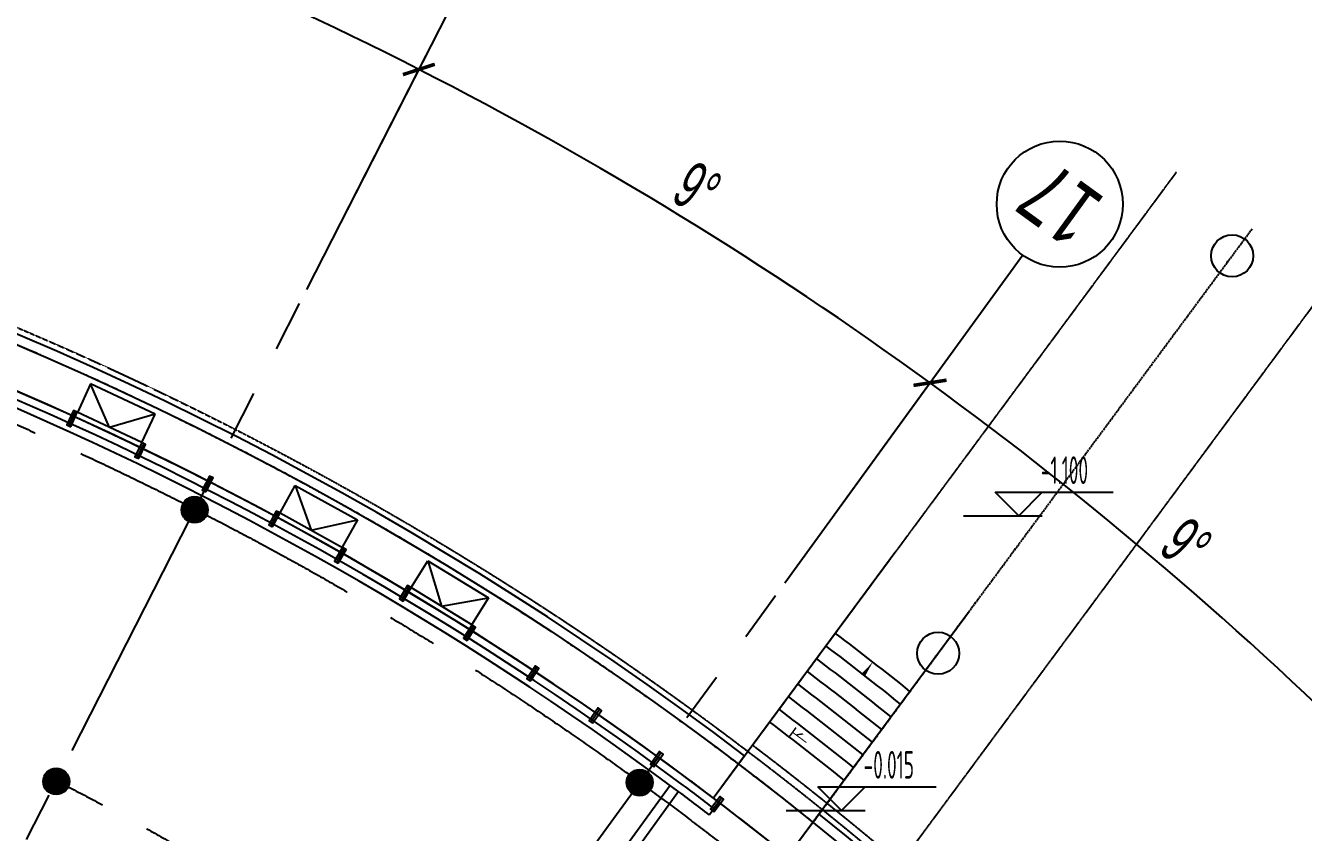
# Model space of a CAD drawing. Extents: x 104132 to 3338343, y -1228862 to 1409848.
# Drawn here: x 238509 to 262826, y 146990 to 162338 of the extents above; entities that cross this region are included whole.
import ezdxf
from ezdxf.enums import TextEntityAlignment as Align

# ---------------------------------------------------------------- set-up
doc = ezdxf.new("R2010")
doc.units = 0
for name, pattern in [('CENTER', [50.8, 31.75, -6.35, 6.35, -6.35]), ('CENTER2', [28.575, 19.05, -3.175, 3.175, -3.175]), ('DASH', [0.35, 0.25, -0.1])]:
    doc.linetypes.add(name, pattern=pattern)
doc.layers.get('0').update_dxf_attribs({"color": 8})
doc.layers.get('Defpoints').update_dxf_attribs({"color": 8})
for name, color, linetype in [('#标注', 8, 'Continuous'), ('#轴线', 8, 'CENTER2'), ('A-AL', 8, 'Continuous'), ('A-COLS-PLAN-S', 8, 'Continuous'), ('A-FLOR-OVHD', 8, 'DASH'), ('A-GLAZ', 8, 'Continuous'), ('A-ROOF-DRAN', 8, 'Continuous'), ('A-WALL-CONC', 8, 'Continuous'), ('Bridge-A', 8, 'Continuous'), ('Column-Bridge', 8, 'Continuous'), ('dim', 8, 'Continuous'), ('DIM_ELEV', 8, 'Continuous'), ('DIM_SYMB', 8, 'Continuous'), ('DOTE', 8, 'CENTER'), ('PUB_HATCH', 8, 'Continuous'), ('STAIR', 8, 'Continuous'), ('WALL', 8, 'Continuous'), ('建-屋面看线', 8, 'Continuous')]:
    doc.layers.add(name, color=color, linetype=linetype)
doc.layers.add('开窗', color=8, linetype='Continuous', plot=False)
doc.layers.add('结构板边线', color=8, linetype='Continuous', plot=False)
doc.styles.add('_TCH_DIM', font='SIMPLEX', dxfattribs={"bigfont": 'GBCBIG'})
doc.styles.add('JHZX', font='jrs.shx', dxfattribs={"width": 0.6, "bigfont": 'jhz.shx'})
doc.styles.add('XD2008', font='xd-hzs.shx', dxfattribs={"width": 0.7, "bigfont": 'xd-hztxt.shx'})
doc.dimstyles.new('JZBZ-300', dxfattribs={"dimscale": 300, "dimtxt": 3, "dimasz": 1.5, "dimexe": 1, "dimexo": 1, "dimgap": 0.5, "dimtad": 1, "dimdec": 0, "dimdsep": 46, "dimtxsty": 'JHZX', "dimblk1": 'ARCHTICK', "dimblk2": 'ARCHTICK', "dimsah": 1, "dimcen": 0, "dimclrd": 1, "dimclre": 1, "dimclrt": 2, "dimadec": 3, "dimazin": 2, "dimtfac": 1, "dimtdec": 0, "dimtix": 1, "dimtmove": 0, "dimatfit": 3, "dimfxl": 1, "dimtolj": 1, "dimlwd": -1, "dimlwe": -1, "dimarcsym": 1})

# ---------------------------------------------------------------- blocks, each defined once
blk = doc.blocks.new('_ARCHTICK')
at = {"color": 0, "linetype": 'ByBlock', "const_width": 0.15}
blk.add_lwpolyline([(-0.5, -0.5), (0.5, 0.5)], dxfattribs=at)
blk = doc.blocks.new('*D20')
at = {"layer": '#标注', "color": 1, "ltscale": 300, "transparency": 16777216}
for p, q in [((611437, -92333), (614376, -88288)), ((619551, -99263), (623087, -95727))]:
    blk.add_line(p, q, dxfattribs=at)
blk.add_arc((571468, -147346), 72700, 45, 54, dxfattribs=at)
at = {"layer": 'Defpoints', "color": 0, "ltscale": 300, "transparency": 16777216}
for p in [(611261, -92575), (620114, -93319), (619339, -99475), (571468, -147346)]:
    blk.add_point(p, dxfattribs=at)
at = {"layer": '#标注', "color": 1, "ltscale": 300, "transparency": 16777216, "xscale": 450, "yscale": 450, "zscale": 450}
for p, rotation in [((614200, -88530), 144.0000000000002), ((622875, -95939), 315.0000000000001)]:
    blk.add_blockref('_ARCHTICK', p, dxfattribs=dict(at, rotation=rotation))
at = {"layer": '#标注', "color": 2, "ltscale": 300, "transparency": 16777216, "insert": (619072, -91608), "char_height": 900, "attachment_point": 5, "rotation": 319.5, "style": 'JHZX'}
blk.add_mtext('\\A1;9°', dxfattribs=at)
blk = doc.blocks.new('*D21')
at = {"layer": '#标注', "color": 1, "ltscale": 300, "transparency": 16777216}
for p, q in [((602339, -86757), (604609, -82302)), ((611437, -92333), (614376, -88288))]:
    blk.add_line(p, q, dxfattribs=at)
blk.add_arc((571468, -147346), 72700, 54, 63, dxfattribs=at)
at = {"layer": 'Defpoints', "color": 0, "ltscale": 300, "transparency": 16777216}
for p in [(611063, -86375), (602203, -87025), (611261, -92575), (571468, -147346)]:
    blk.add_point(p, dxfattribs=at)
at = {"layer": '#标注', "color": 1, "ltscale": 300, "transparency": 16777216, "xscale": 450, "yscale": 450, "zscale": 450}
for p, rotation in [((604473, -82570), 153.000000000001), ((614200, -88530), 324.0000000000002)]:
    blk.add_blockref('_ARCHTICK', p, dxfattribs=dict(at, rotation=rotation))
at = {"layer": '#标注', "color": 2, "ltscale": 300, "transparency": 16777216, "insert": (609767, -84847), "char_height": 900, "attachment_point": 5, "rotation": 328.5, "style": 'JHZX'}
blk.add_mtext('\\A1;9°', dxfattribs=at)
blk = doc.blocks.new('*D22')
at = {"layer": '#标注', "color": 1, "ltscale": 300, "transparency": 16777216}
for p, q in [((592481, -82674), (594026, -77919)), ((602339, -86757), (604609, -82302))]:
    blk.add_line(p, q, dxfattribs=at)
blk.add_arc((571468, -147346), 72700, 63, 72, dxfattribs=at)
at = {"layer": 'Defpoints', "color": 0, "ltscale": 300, "transparency": 16777216}
for p in [(601038, -80931), (592388, -82959), (602203, -87025), (571468, -147346)]:
    blk.add_point(p, dxfattribs=at)
at = {"layer": '#标注', "color": 1, "ltscale": 300, "transparency": 16777216, "xscale": 450, "yscale": 450, "zscale": 450}
for p, rotation in [((593933, -78204), 162.0000000000006), ((604473, -82570), 333.0000000000013)]:
    blk.add_blockref('_ARCHTICK', p, dxfattribs=dict(at, rotation=rotation))
at = {"layer": '#标注', "color": 2, "ltscale": 300, "transparency": 16777216, "insert": (599519, -79626), "char_height": 900, "attachment_point": 5, "rotation": 337.5, "style": 'JHZX'}
blk.add_mtext('\\A1;9°', dxfattribs=at)
blk = doc.blocks.new('*U1046')
blk.add_line((0, -20), (0, 0))
blk.add_circle((0, -24), 4)
at = {"style": 'JHZX', "width": 0.75}
blk.add_attdef('AXES', text='', height=4, dxfattribs=at).set_placement((0, -24), align=Align.MIDDLE_CENTER)
blk = doc.blocks.new('_YZH')
blk.add_circle((0, 0), 0.5)
at = {"layer": 'PUB_HATCH', "const_width": 0.5}
blk.add_lwpolyline([(-0.25, 0, 1), (0.25, 0, 1)], format="xyb", close=True, dxfattribs=at)
blk = doc.blocks.new('二层柱网0313')
at = {"layer": 'A-COLS-PLAN-S', "xscale": 500, "yscale": 500, "zscale": 500}
for p in [(850205, -290945), (847572, -296113), (858675, -296135)]:
    blk.add_blockref('_YZH', p, dxfattribs=at)
blk = doc.blocks.new('llyc')
at = {"layer": 'A-FLOR-OVHD', "ltscale": 5}
blk.add_line((231939, 249545), (223870, 238640), dxfattribs=at)
blk.add_lwpolyline([(229120, 251788), (221060, 240895)], dxfattribs=at)
blk.add_arc((181707, 188973), 65150, 49.67157, 52.8404, dxfattribs=at)
at = {"layer": 'Column-Bridge'}
for centre in [(230188, 250204), (224593, 242644)]:
    blk.add_circle(centre, 400, dxfattribs=at)
at = {"layer": 'DOTE'}
blk.add_line((222239, 239463), (230568, 250718), dxfattribs=at)
blk = doc.blocks.new('smg')
blk.add_lwpolyline([(-40, 200), (-40, -100), (40, -100), (40, 200)], close=True)
for points in [[(40, 0), (-40, 0)], [(0, -100), (0, 200)]]:
    blk.add_lwpolyline(points)
blk = doc.blocks.new('danyuan1')
at = {"layer": 'A-AL'}
for p, rotation in [((-8275, 2291), 169.7142857143211), ((-6867, 2019), 168.428571428614), ((-5465, 1716), 167.1428571428847), ((-4071, 1381), 165.8571428571781), ((-2685, 1015), 164.5714285714549), ((-1307, 618), 163.2857142857502), ((62, 190), 162.0000000000363)]:
    blk.add_blockref('smg', p, dxfattribs=dict(at, rotation=rotation))
blk = doc.blocks.new('shangxuechuang')
at = {"layer": '开窗'}
for points in [[(-254, 543), (974, 1118)], [(-254, 543), (614, 287), (974, 1118)], [(974, 1118), (1222, 572)], [(0, 0), (-254, 543)], [(0, 0), (1228, 575)]]:
    blk.add_lwpolyline(points, dxfattribs=at)
blk = doc.blocks.new('fusfrt')
at = {"layer": 'A-WALL-CONC'}
blk.add_lwpolyline([(11910, -150), (16710, -150), (16725, 3449), (11925, 3449)], close=True, dxfattribs=at)
at = {"layer": 'DIM_SYMB'}
for points in [[(8219, 2433, 0, 0, 0), (15785, 2433, 0, 40, 0), (15635, 2433, 0, 0, 0)], [(15785, 867, 0, 0, 0), (9440, 867, 0, 40, 0), (9590, 867, 0, 0, 0)]]:
    blk.add_lwpolyline(points, format="xyseb", dxfattribs=at)
at = {"layer": 'STAIR'}
for p, q in [((7390, 3112), (7876, 2488)), ((16667, 3112), (7390, 3112)), ((7412, 3082), (15249, 3082)), ((7479, 2996), (15785, 2996)), ((15785, 2936), (7526, 2936)), ((15249, 3082), (15335, 2996)), ((15262, 2838), (15335, 2936)), ((15785, 2996), (15785, 2936)), ((16667, 1755), (16667, 3112)), ((14230, 2838), (7603, 2838)), ((7603, 2838), (15262, 2838)), ((7630, 2804), (7630, 2838)), ((7930, 2511), (7930, 2838)), ((8230, 2035), (8230, 2838)), ((8530, 2029), (8530, 2838)), ((8830, 2029), (8830, 2838)), ((9130, 2029), (9130, 2838)), ((9430, 2029), (9430, 2838)), ((9730, 2029), (9730, 2838)), ((10030, 2029), (10030, 2838)), ((10330, 2029), (10330, 2838)), ((10630, 2029), (10630, 2838)), ((10930, 2029), (10930, 2838)), ((11230, 2029), (11230, 2838)), ((11530, 2029), (11530, 2838)), ((11830, 2029), (11830, 2838)), ((12130, 2029), (12130, 2838)), ((12430, 2029), (12430, 2838)), ((12730, 2029), (12730, 2838)), ((13030, 2029), (13030, 2838)), ((13330, 2029), (13330, 2838)), ((13630, 2029), (13630, 2838)), ((13930, 2029), (13930, 2838)), ((14230, 2029), (14230, 2838)), ((14230, 2838), (14230, 2029)), ((15130, 2029), (15130, 2838)), ((8000, 2541), (7857, 2313)), ((7876, 2488), (8000, 2541)), ((7857, 2313), (7974, 2362)), ((7930, 2344), (7930, 2429)), ((7974, 2362), (8448, 1755)), ((14230, 2029), (8234, 2029)), ((15262, 2029), (8234, 2029)), ((15335, 1930), (15262, 2029)), ((8311, 1930), (15785, 1930)), ((15785, 1870), (8358, 1870)), ((15249, 1784), (8425, 1784)), ((8448, 1755), (8611, 1545)), ((15335, 1870), (15249, 1784)), ((15249, 1516), (15249, 1784)), ((16667, 1755), (15249, 1755)), ((15785, 1930), (15785, 1870)), ((8611, 1545), (9097, 922)), ((8634, 1516), (15249, 1516)), ((16667, 1545), (15249, 1545)), ((15249, 1516), (15335, 1430)), ((16667, 188), (16667, 1545)), ((8701, 1430), (15785, 1430)), ((15785, 1370), (8748, 1370)), ((14230, 1271), (8825, 1271)), ((8825, 1271), (15262, 1271)), ((8830, 1265), (8830, 1271)), ((9130, 935), (9130, 1271)), ((9430, 496), (9430, 1271)), ((9730, 462), (9730, 1271)), ((10030, 462), (10030, 1271)), ((10330, 462), (10330, 1271)), ((10630, 462), (10630, 1271)), ((10930, 462), (10930, 1271)), ((11230, 462), (11230, 1271)), ((11530, 462), (11530, 1271)), ((11830, 462), (11830, 1271)), ((12130, 462), (12130, 1271)), ((12430, 462), (12430, 1271)), ((12730, 462), (12730, 1271)), ((13030, 462), (13030, 1271)), ((13330, 462), (13330, 1271)), ((13630, 462), (13630, 1271)), ((13930, 462), (13930, 1271)), ((14230, 462), (14230, 1271)), ((14230, 1271), (14230, 462)), ((15130, 462), (15130, 1271)), ((15262, 1271), (15335, 1370)), ((15785, 1430), (15785, 1370)), ((9222, 975), (9079, 747)), ((9097, 922), (9222, 975)), ((9079, 747), (9196, 796)), ((9130, 768), (9130, 827)), ((9196, 796), (9670, 188)), ((14230, 462), (9456, 462)), ((15262, 462), (9456, 462)), ((9533, 363), (15785, 363)), ((15785, 303), (9580, 303)), ((15335, 303), (15249, 217)), ((15335, 363), (15262, 462)), ((15785, 363), (15785, 303)), ((15249, 217), (9647, 217)), ((9670, 188), (16667, 188))]:
    blk.add_line(p, q, dxfattribs=at)
blk.add_lwpolyline([(0, 0), (2800, 0), (2800, 3300), (0, 3300)], close=True, dxfattribs=at)
blk.add_lwpolyline([(7327, 3112), (393, 3112), (393, 188), (9607, 188)], dxfattribs=at)
at = {"layer": 'DIM_SYMB', "style": '_TCH_DIM'}
for s, p in [('下', (15915, 2346)), ('上', (15838, 779))]:
    blk.add_text(s, height=169, dxfattribs=at).set_placement(p)
blk = doc.blocks.new('A$Cd9e584bd')
at = {"layer": 'A-FLOR-OVHD', "ltscale": 5}
blk.add_circle((0, 0), 65000, dxfattribs=at)
at = {"layer": 'A-GLAZ'}
blk.add_line((38530, 50600), (38712, 50839), dxfattribs=at)
for radius, start, end in [(63900, 53.46116, 81), (63600, 53.46116, 81), (63750, 53.46116, 81), (63900, 52.71231, 53.46116), (63600, 52.71231, 53.46116), (63750, 52.71231, 53.46116)]:
    blk.add_arc((0, 0), radius, start, end, dxfattribs=at)
at = {"layer": 'A-ROOF-DRAN'}
for points in [[(39204, 51721, 0.189257), (-6452, 64578)], [(38609, 50917, 0.189248), (-6339, 63585)], [(63028, 15475, 0.164893), (40624, 50613)]]:
    blk.add_lwpolyline(points, format="xyb", dxfattribs=at)
for points in [[(39204, 51721), (38604, 50909)], [(40624, 50613), (40029, 49809)]]:
    blk.add_lwpolyline(points, dxfattribs=at)
at = {"layer": 'DIM_ELEV'}
for p, q in [((44419, 56283), (43969, 56733)), ((43969, 56733), (46219, 56733)), ((44419, 56283), (44869, 56733)), ((43369, 56283), (44869, 56283)), ((41046, 50679), (40596, 51129)), ((40596, 51129), (42846, 51129)), ((41046, 50679), (41496, 51129)), ((39996, 50679), (41496, 50679))]:
    blk.add_line(p, q, dxfattribs=at)
at = {"layer": 'DIM_SYMB'}
blk.add_lwpolyline([(40394, 51815, 0, 0, 0), (41644, 53504, 0, 80, 0), (41465, 53263, 0, 0, 0)], format="xyseb", dxfattribs=at)
at = {"layer": 'STAIR'}
blk.add_line((43481, 54474), (40029, 49809), dxfattribs=at)
blk.add_lwpolyline([(42060, 55579), (38604, 50909)], dxfattribs=at)
for radius, start, end in [(67800, 51.34456, 52.86618), (67500, 51.33498, 52.86337), (67200, 51.32531, 52.86053), (66900, 51.31555, 52.85766), (66600, 51.30571, 52.85476), (66300, 51.29577, 52.85184), (66000, 51.28575, 52.8489), (65700, 51.27563, 52.84592), (63900, 51.21294, 52.8275)]:
    blk.add_arc((0, 0), radius, start, end, dxfattribs=at)
at = {"layer": 'WALL'}
for p, q in [((37786, 51158), (36259, 49056)), ((37947, 51039), (36304, 48777))]:
    blk.add_line(p, q, dxfattribs=at)
at = {"layer": '结构板边线', "ltscale": 2}
blk.add_lwpolyline([(48650, -29337, 0.294882), (60991, -19059, 0.739113), (-39797, 49994, 0.96959), (-35251, 43908, -0.223394), (-1872, 49672, -0.480345), (12206, 16979, 0.431954), (20239, -6743, -0.191209), (33156, -20221, 0.310437), (47154, -29442, 0.310437)], format="xyb", dxfattribs=at)
at = {"layer": 'A-AL'}
for p, rotation in [((28919, 56757), 351), ((37442, 51534), 342), ((45043, 45043), 333)]:
    blk.add_blockref('danyuan1', p, dxfattribs=dict(at, rotation=rotation))
at = {"layer": 'Bridge-A'}
blk.add_blockref('llyc', (-181707, -188973), dxfattribs=at)
at = {"layer": 'WALL', "rotation": 337.5000000010829}
blk.add_blockref('fusfrt', (10655, 48811), dxfattribs=at)
at = {"layer": '建-屋面看线'}
blk.add_blockref('二层柱网0313', (-821468, 347346), dxfattribs=at)
at = {"layer": '开窗', "xscale": -1, "rotation": 359.9999999999995}
blk.add_blockref('shangxuechuang', (27733, 57679), dxfattribs=at)
at = {"layer": '开窗'}
for p, rotation in [((30363, 56339), 306.0000000000001), ((32860, 54920), 303.4285714285849)]:
    blk.add_blockref('shangxuechuang', p, dxfattribs=dict(at, rotation=rotation))
at = {"layer": 'DIM_ELEV', "style": 'XD2008', "width": 0.6}
for s, p in [('-1.100', (44842, 56891)), ('-0.015', (41468, 51286))]:
    blk.add_text(s, height=525, dxfattribs=at).set_placement(p)
at = {"layer": 'DIM_SYMB', "style": '_TCH_DIM'}
blk.add_text('下', height=338, rotation=53.5003, dxfattribs=at).set_placement((40310, 51878))
blk = doc.blocks.new('轴网20240313')
at = {"layer": '#标注', "ltscale": 300}
blk.add_circle((571467.9, -147345.9), 64700, dxfattribs=at)
at = {"layer": '#轴线', "ltscale": 300}
for p, q in [((578413.9, -133713.5), (602203, -87024.7)), ((580461, -134967.9), (611260.9, -92575.4))]:
    blk.add_line(p, q, dxfattribs=at)
for radius in [64700, 63300, 57500, 53700]:
    blk.add_circle((571467.9, -147345.9), radius, dxfattribs=at)
at = {"layer": '#标注'}
for p, xscale, yscale, zscale, rotation, values in [((603111, -85242.7), 299.9999999999999, 299.9999999999999, 299.9999999999999, 152.9999999999871, {'AXES': '18'}), ((612436.5, -90957.4), 300, 300, 300, 143.9999999999872, {'AXES': '17'}), ((620753.2, -98060.5), 299.9999999999999, 299.9999999999999, 299.9999999999999, 134.9999999999872, {'AXES': '16'})]:
    blk.add_blockref('*U1046', p, dxfattribs=dict(at, xscale=xscale, yscale=yscale, zscale=zscale, rotation=rotation)).add_auto_attribs(values)
at = {"layer": '#标注', "ltscale": 300}
for base, p1, p2, picture, middle in [((601037.6, -80931.1), (602203, -87024.7), (592388.3, -82959.4), '*D22', (599518.6, -79625.5)), ((611063.1, -86374.5), (611260.9, -92575.4), (602203, -87024.7), '*D21', (609767, -84847.4)), ((620113.7, -93319.3), (619339, -99474.8), (611260.9, -92575.4), '*D20', (619072.4, -91608.1))]:
    dim = blk.add_angular_dim_3p(base=base, center=(571467.9, -147345.9), p1=p1, p2=p2, dimstyle='JZBZ-300', dxfattribs=at)
    dim.commit()
    dim.dimension.update_dxf_attribs({"geometry": picture, "text_midpoint": middle})

msp = doc.modelspace()

# ---------------------------------------------------------------- block references
at = {"layer": 'dim', "ltscale": 300}
msp.add_blockref('A$Cd9e584bd', (212988, 96727), dxfattribs=at)
at = {"layer": 'DOTE'}
msp.add_blockref('轴网20240313', (-358480, 244073), dxfattribs=at)

doc.saveas('drawing.dxf')
